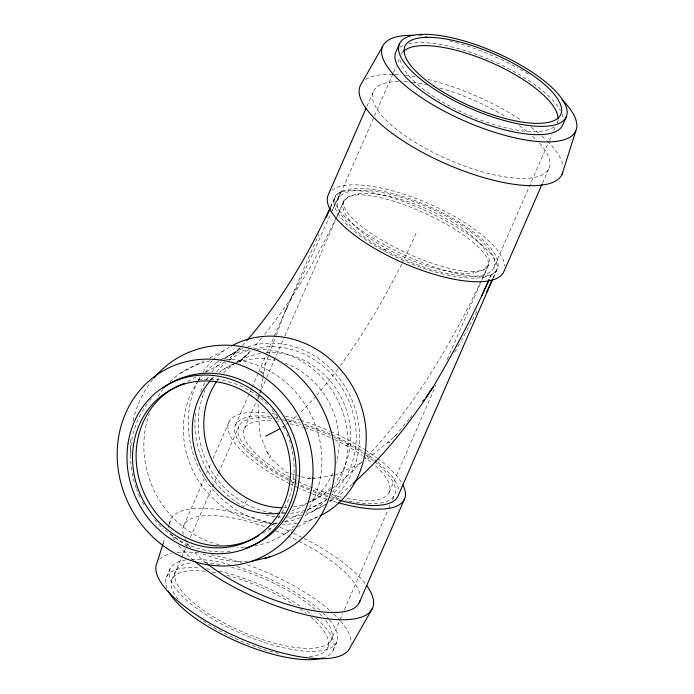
<?xml version="1.0" encoding="UTF-8"?>
<svg xmlns="http://www.w3.org/2000/svg" width="694" height="694" viewBox="0 0 694 694"><rect width="100%" height="100%" fill="white"/><g stroke="black" fill="none" stroke-linecap="round" stroke-linejoin="round"><path stroke-width="0.52" stroke-dasharray="3.47 2.6" d="M258.697 399.076L259.686 394.001M259.886 392.986L262.844 377.883M263.043 376.885L265.845 362.988L268.83 354.946M163.107 543.489L165.059 537.312M167.991 528.039L168.963 524.95M169.293 523.918L170.594 519.797M269.203 353.94L275.926 335.835M276.299 334.838L285.572 310.478L310.834 257.908L340.771 191.882L351.251 190.165L366.146 191.397L384.441 195.474A88.65 24.55 24.6 0 1 496.496 263.147A88.65 24.55 24.6 0 1 405.955 255.704A88.65 24.55 24.6 0 1 340.771 191.882L331.428 212.269M183.754 525.566L204.834 477.342M206.552 473.403L211.28 462.577M212.997 458.639L228.916 422.212M366.953 106.251L373.407 91.487M166.473 577.104L170.082 568.837M235.492 425.101L249.311 393.481M249.745 392.492L251.471 388.545M251.896 387.556L258.376 372.73M258.81 371.741L266.574 353.957M267.008 352.968L318.841 234.32M330.509 207.619L335.419 196.419M171.956 579.507L181.203 558.358M181.637 557.36L187.692 543.489M190.295 537.546L211.939 487.986M212.373 486.997L218.003 474.115M218.437 473.126L238.788 426.541M338.125 199.169L374.066 116.913M374.491 115.924L393.116 73.304M393.55 72.315L396.144 66.364M397.879 62.399L400.039 57.446M401.34 54.47L402.546 51.72M244.271 428.953L257.257 399.224M257.691 398.235L259.426 394.27M259.86 393.272L261.152 390.306M261.586 389.317L266.349 378.412M266.782 377.423L284.531 336.798M284.965 335.809L344.129 200.41L348.909 196.359L358.772 193.669A79.064 26.65 23.6 0 1 445.322 218.046A79.064 26.65 23.6 0 1 488.446 265.047L481.636 279.925M246.682 500.105L243.82 506.655A88.65 80.539 62.5 0 1 195.474 413.103M389.108 492.428L435.91 385.274M447.179 359.475L481.419 281.096M481.853 280.107L487.925 266.218A79.064 21.896 24.6 0 0 443.31 222.54A79.064 21.896 24.6 0 0 358.251 194.832L348.909 196.359L343.608 201.572L336.625 216.788M327.759 647.797L342.636 613.756M344.363 609.792L388.093 509.7M388.527 508.711L390.696 503.749M392.422 499.784L394.591 494.831M493.928 267.459A85.058 28.671 23.6 0 0 387.252 193.591A85.058 28.671 23.6 0 0 366.9 238.892A85.058 28.671 23.6 0 0 493.928 267.459L548.919 141.593M549.353 140.604L551.947 134.653M553.682 130.689L555.842 125.735M558.349 120.01L557.143 122.76A85.058 28.671 23.6 0 0 557.915 120.036M493.174 278.138L497.216 268.899A88.65 29.885 23.6 0 0 386.038 191.908A88.65 29.885 23.6 0 0 364.827 239.126A88.65 29.885 23.6 0 0 497.216 268.899M333.25 650.2L336.859 641.933M542.508 183.199L548.954 168.434M358.251 194.832L358.772 193.669M343.608 201.572A79.064 26.65 23.6 0 0 386.732 248.582A79.064 26.65 23.6 0 0 473.282 272.959L473.802 271.796L483.145 270.261L487.925 266.218M330.535 207.09L334.829 197.729M336.191 217.743C316.343 259.114 292.937 299.045 264.18 334.89M481.185 280.905C450.614 344.823 414.231 407.257 365.044 458.743M493.026 278.086L496.635 270.2M476.917 311.537L461.553 340.338M454.683 352.153L461.05 341.266M285.572 310.478L287.628 307.459L287.377 306.835M265.845 362.988L264.614 364.645L265.247 365.66M409.148 418.872L394.964 436.405L365.096 461.024M261.638 338.03L253.397 347.59M409.833 418.031L411.88 415.524M242.397 345.525L245.962 341.561M250.499 350.808L238.805 362.615L249.163 352.769L240.749 359.657L236.246 362.502M488.446 265.047L483.145 270.261L473.282 272.959M240.263 347.902L230.139 357.774L240.289 348.102M300.355 476.474L286.24 472.336L269.463 457.389L271.016 455.88L266.878 451.725L259.782 433.811L257.96 402.962M301.361 476.769L308.422 478.834L309.966 477.325M362.025 461.684L344.172 478.834L332.842 488.108M352.274 484.247L336.711 497.294L328.843 502.265M396.187 434.739L394.175 436.63M240.15 347.789L235.266 351.789L222.748 359.188M235.344 363.075L222.47 370.084M331.229 489.435L320.055 496.488L309.854 501.814M383.183 250.43L386.732 248.582M180.457 373.181L204.062 360.871M209.727 357.922L224.839 350.045M217.231 362.068L219.07 361.106M187.71 381.483L197.27 376.495M205.875 372.01L224.995 362.051M228.82 360.056L230.729 359.058M345.985 445.418L349.533 443.57M262.558 533.183L273.072 527.7M284.54 521.715L302.705 512.25M307.485 509.76L323.734 501.285M314.165 510.307L325.356 504.477M285.251 533.434L292.799 529.496M297.526 527.041L319.249 515.72M335.046 475.243L361.453 462.924M312.196 478.496L332.938 475.555M308.422 478.834L311.25 478.574M311.988 477.689L315.024 478.235M263.911 372.487L259.409 371.082L263.625 373.91M387.599 442.156L389.759 442.841L388.727 441.202M266.878 451.725L269.463 457.389M416.027 233.314A186.886 46.134 -61.2 0 1 402.121 263.104M401.661 264.05A186.886 46.134 -61.2 0 1 338.559 368.072M337.943 368.896A186.886 46.134 -61.2 0 1 333.051 375.341L320.402 390.991A186.886 46.134 -61.2 0 1 316.759 395.198M316.039 396.022A186.886 46.134 -61.2 0 1 299.669 413.043M296.668 415.801A186.886 46.134 -61.2 0 1 289.172 422.134M288.366 422.759A186.886 46.134 -61.2 0 1 285.989 424.546M285.069 425.205A186.886 46.134 -61.2 0 1 281.469 427.651M300.224 517.767A88.65 80.539 62.5 0 1 285 522.088M277.574 522.981A88.65 80.539 62.5 0 1 274.39 523.137M269.038 523.103A88.65 80.539 62.5 0 1 193.895 472.683A88.65 80.539 62.5 0 1 197.191 382.394M197.799 381.5A88.65 80.539 62.5 0 1 201.65 376.374M205.155 372.392A88.65 80.539 62.5 0 1 218.974 360.915M219.859 360.351A88.65 80.539 62.5 0 1 249.562 349.819M257.006 349.238A88.65 80.539 62.5 0 1 336.972 398.677A88.65 80.539 62.5 0 1 332.348 492.636M326.961 499.203A88.65 80.539 62.5 0 1 304.102 516.076M284.991 512.406A79.064 71.838 62.5 0 1 280.818 513.126M211.34 379.67A79.064 71.838 62.5 0 1 213.552 377.397M219.104 372.539A79.064 71.838 62.5 0 1 232.49 364.454M237.339 362.494A79.064 71.838 62.5 0 1 275.015 360.247M285.008 363.179A79.064 71.838 62.5 0 1 336.547 462.404M332.816 473.135A79.064 71.838 62.5 0 1 309.776 501.701M305.412 504.529A79.064 71.838 62.5 0 1 292.087 510.55M473.802 271.796A79.064 21.896 24.6 0 1 388.744 244.088A79.064 21.896 24.6 0 1 344.129 200.41M375.619 465.943A79.064 26.65 23.6 0 1 345.638 498.092M341.457 497.156A79.064 26.65 23.6 0 1 296.893 480.89M295.922 480.413A79.064 26.65 23.6 0 1 244.557 438.33A79.064 26.65 23.6 0 1 273.21 421.05M275.145 421.241A79.064 26.65 23.6 0 1 280.22 421.909M289.945 423.765A79.064 26.65 23.6 0 1 303.252 427.304M304.302 427.634A79.064 26.65 23.6 0 1 333.536 439.068M334.525 439.536A79.064 26.65 23.6 0 1 362.355 455.498M363.274 456.149A79.064 26.65 23.6 0 1 371.88 462.69M339.574 500.348A88.65 29.885 23.6 0 1 310.244 490.406M309.264 490.007A88.65 29.885 23.6 0 1 299.661 485.791M293.944 483.067A88.65 29.885 23.6 0 1 235.57 434.947A88.65 29.885 23.6 0 1 270.842 416.547M274.893 417.077A88.65 29.885 23.6 0 1 278.034 417.571M286.7 419.289A88.65 29.885 23.6 0 1 300.094 422.802M304.328 424.112A88.65 29.885 23.6 0 1 330.847 434.279M331.801 434.704A88.65 29.885 23.6 0 1 363.604 451.994M364.48 452.566A88.65 29.885 23.6 0 1 377.475 462.039M378.273 462.69A88.65 29.885 23.6 0 1 398.712 490.259M337.015 502.343A95.841 32.306 23.6 0 1 329.737 500.131M326.614 499.107A95.841 32.306 23.6 0 1 312.482 493.928M311.467 493.529A95.841 32.306 23.6 0 1 299.487 488.385M298.498 487.934A95.841 32.306 23.6 0 1 290.647 484.16M289.676 483.675A95.841 32.306 23.6 0 1 228.734 432.076A95.841 32.306 23.6 0 1 267.979 413.069M272.152 413.633A95.841 32.306 23.6 0 1 275.379 414.162M285.243 416.148A95.841 32.306 23.6 0 1 299.478 419.948M300.519 420.26A95.841 32.306 23.6 0 1 329.928 431.217M330.917 431.651A95.841 32.306 23.6 0 1 364.315 449.304M365.209 449.868A95.841 32.306 23.6 0 1 376.668 457.71M377.571 458.378A95.841 32.306 23.6 0 1 401.835 483.093M311.042 617.339A85.058 28.671 23.6 0 1 306.609 656.628M278.632 653.375A85.058 28.671 23.6 0 1 200.731 619.23M178.237 599.399A85.058 28.671 23.6 0 1 206.049 571.318M212.295 572.203A85.058 28.671 23.6 0 1 216.649 572.992M226.912 575.335A85.058 28.671 23.6 0 1 294.022 604.752M299.921 608.725A85.058 28.671 23.6 0 1 306.184 613.349M325.694 620.384A85.058 28.671 23.6 0 1 296.199 647.58A85.058 28.671 23.6 0 1 195.049 604.006A85.058 28.671 23.6 0 1 191.882 562.739M204.374 562.565A85.058 28.671 23.6 0 1 220.258 564.725M231.518 567.328A85.058 28.671 23.6 0 1 315.406 609.722M319.379 613.401A85.058 28.671 23.6 0 1 322.432 616.55M206.326 562.99A95.841 32.306 23.6 0 1 193.834 551.461M190.581 547.661A95.841 32.306 23.6 0 1 186.964 542.587M186.391 541.641A95.841 32.306 23.6 0 1 184.925 538.865M183.32 534.51A95.841 32.306 23.6 0 1 266.617 527.353M267.624 527.718A95.841 32.306 23.6 0 1 271.684 529.218M275.744 530.797A95.841 32.306 23.6 0 1 286.752 535.447M287.741 535.889A95.841 32.306 23.6 0 1 297.579 540.565M298.55 541.051A95.841 32.306 23.6 0 1 360.177 595.747M374.691 461.718A85.058 28.671 23.6 0 1 353.177 501.953M352.092 501.762A85.058 28.671 23.6 0 1 345.465 500.409M339.635 499.003A85.058 28.671 23.6 0 1 331.593 496.731M327.533 495.455A85.058 28.671 23.6 0 1 310.773 489.313M309.793 488.906A85.058 28.671 23.6 0 1 298.212 483.779M297.249 483.319A85.058 28.671 23.6 0 1 289.71 479.545M288.791 479.068A85.058 28.671 23.6 0 1 238.285 434.019A85.058 28.671 23.6 0 1 274.911 418.612M275.952 418.751A85.058 28.671 23.6 0 1 281.287 419.618M282.38 419.818A85.058 28.671 23.6 0 1 286.796 420.72M287.915 420.963A85.058 28.671 23.6 0 1 300.762 424.338M305.846 425.916A85.058 28.671 23.6 0 1 330.361 435.381M334.204 437.151A85.058 28.671 23.6 0 1 363.378 453.451M365.816 455.108A85.058 28.671 23.6 0 1 373.858 461.059M329.65 620.037A91.044 30.692 23.6 0 1 300.728 650.738A91.044 30.692 23.6 0 1 191.544 604.405A91.044 30.692 23.6 0 1 187.545 559.728M191.362 559.425A91.044 30.692 23.6 0 1 229.61 564.56M236.793 566.582A91.044 30.692 23.6 0 1 320.602 610.772M323.022 613.01A91.044 30.692 23.6 0 1 328.999 619.274M316.247 618.38A91.044 30.692 23.6 0 1 323.604 657.678M166.942 588.26A91.044 30.692 23.6 0 1 199.794 568.013M206.543 568.802A91.044 30.692 23.6 0 1 212.702 569.817M219.061 571.127A91.044 30.692 23.6 0 1 300.806 606.547M307.086 610.998A91.044 30.692 23.6 0 1 312.291 615.031M159.646 559.191A105.419 35.541 23.6 0 1 171.409 553.482M177.135 552.519A105.419 35.541 23.6 0 1 199.464 552.945M211.141 554.766A105.419 35.541 23.6 0 1 242.553 563.12M247.42 564.795A105.419 35.541 23.6 0 1 332.044 612.386M333.779 613.99A105.419 35.541 23.6 0 1 340.017 620.41M340.702 621.199A105.419 35.541 23.6 0 1 351.103 643.104M193.904 560.665A110.216 37.155 23.6 0 1 178.211 544.92M174.567 539.837A110.216 37.155 23.6 0 1 172.008 535.23M169.466 524.603A110.216 37.155 23.6 0 1 270.964 523.718M271.961 524.091A110.216 37.155 23.6 0 1 275.943 525.636M279.908 527.24A110.216 37.155 23.6 0 1 292.573 532.766M293.545 533.218A110.216 37.155 23.6 0 1 303.139 537.876M304.076 538.362A110.216 37.155 23.6 0 1 366.571 585.406M305.62 510.168A85.058 77.277 62.5 0 1 289.866 513.343M285.572 513.595A85.058 77.277 62.5 0 1 280.437 513.569M272.135 512.771A85.058 77.277 62.5 0 1 205.025 390.418M210.377 380.303A85.058 77.277 62.5 0 1 212.685 376.851M216.467 371.967A85.058 77.277 62.5 0 1 225.628 362.893M229.003 360.281A85.058 77.277 62.5 0 1 248.851 350.175M253.969 348.735A85.058 77.277 62.5 0 1 345.551 394.062A85.058 77.277 62.5 0 1 331.281 495.343M327.169 498.786A85.058 77.277 62.5 0 1 306.627 509.838M198.172 379.896A85.058 77.277 62.5 0 1 269.194 406.415M272.005 409.573A85.058 77.277 62.5 0 1 278.962 418.89M283.273 426.177A85.058 77.277 62.5 0 1 285.182 429.985M286.917 433.871A85.058 77.277 62.5 0 1 288.825 438.782M289.172 439.77A85.058 77.277 62.5 0 1 276.542 519.953M273.731 523.181A85.058 77.277 62.5 0 1 271.484 525.505M247.879 561.194A110.216 100.136 62.5 0 1 201.893 553.5M187.597 546.256A110.216 100.136 62.5 0 1 170.108 533.287M130.949 455.169A110.216 100.136 62.5 0 1 130.698 437.767M133.092 420.85A110.216 100.136 62.5 0 1 153.227 378.95M294.959 525.618A95.841 87.071 62.5 0 1 254.759 545.987M244.331 547.219A95.841 87.071 62.5 0 1 236.992 547.297M219.018 544.764A95.841 87.071 62.5 0 1 149.496 413.494M158.032 396.309A95.841 87.071 62.5 0 1 162.96 389.455M169.978 381.726A95.841 87.071 62.5 0 1 209.918 360.828M225.55 359.275A95.841 87.071 62.5 0 1 310.27 413.451A95.841 87.071 62.5 0 1 305.273 513.82M230.261 551.435A91.044 82.716 62.5 0 1 227.138 551.713M224.023 551.86A91.044 82.716 62.5 0 1 162.726 528.143M161.173 526.694A91.044 82.716 62.5 0 1 153.122 518.019M143.91 504.729A91.044 82.716 62.5 0 1 142.322 501.883M139.876 497.017A91.044 82.716 62.5 0 1 136.544 489.027M136.18 488.021A91.044 82.716 62.5 0 1 149.323 401.132M149.982 400.334A91.044 82.716 62.5 0 1 151.344 398.772M318.312 516.744A95.841 87.071 62.5 0 1 301.196 522.443M297.067 523.207A95.841 87.071 62.5 0 1 282.432 524.187M277.123 523.909A95.841 87.071 62.5 0 1 272.863 523.441M271.805 523.293A95.841 87.071 62.5 0 1 198.154 380.572M198.649 379.618A95.841 87.071 62.5 0 1 200.202 376.816M203.004 372.279A95.841 87.071 62.5 0 1 212.147 360.819M212.876 360.065A95.841 87.071 62.5 0 1 229.402 347.147M301.76 514.983A88.65 80.539 62.5 0 1 286.986 517.082M280.576 517.091A88.65 80.539 62.5 0 1 276.247 516.796M275.162 516.683A88.65 80.539 62.5 0 1 264.44 514.766M200.792 391.607A88.65 80.539 62.5 0 1 205.875 380.989M206.422 380.043A88.65 80.539 62.5 0 1 208.729 376.374M211.87 372.019A88.65 80.539 62.5 0 1 221.282 361.912M224.535 359.171A88.65 80.539 62.5 0 1 242.709 348.588M247.645 346.8A88.65 80.539 62.5 0 1 348.509 392.657A88.65 80.539 62.5 0 1 329.103 501.823M325.703 504.295A88.65 80.539 62.5 0 1 306.826 513.551M308.518 502.742A79.064 71.838 62.5 0 1 293.406 506.95M287.09 507.626A79.064 71.838 62.5 0 1 284.982 507.722M216.918 381.041A79.064 71.838 62.5 0 1 218.81 378.473M223.607 372.886A79.064 71.838 62.5 0 1 234.008 364.064M234.867 363.491A79.064 71.838 62.5 0 1 261.065 353.393M266.322 352.786A79.064 71.838 62.5 0 1 340.702 396.517A79.064 71.838 62.5 0 1 335.011 482.703M330.865 487.457A79.064 71.838 62.5 0 1 309.481 502.335M331.888 190.303A95.841 32.306 23.6 0 1 429.265 203.845A95.841 32.306 23.6 0 1 504.772 266.071M554.185 126.568A85.058 28.671 23.6 0 1 468.771 115.334A85.058 28.671 23.6 0 1 400.542 60.239M539.576 143.311A95.841 32.306 23.6 0 1 510.316 177.629A95.841 32.306 23.6 0 1 392.422 125.961A95.841 32.306 23.6 0 1 398.556 81.502M403.934 81.606A95.841 32.306 23.6 0 1 408.471 81.918M412.47 82.334A95.841 32.306 23.6 0 1 427.634 84.954M439.823 88.008A95.841 32.306 23.6 0 1 506.091 116.896M519.338 125.649A95.841 32.306 23.6 0 1 528.828 133.014M532.61 136.328A95.841 32.306 23.6 0 1 535.889 139.442M399.918 47.305A91.044 30.692 23.6 0 1 404.541 44.928M408.627 43.739A91.044 30.692 23.6 0 1 491.82 60.621A91.044 30.692 23.6 0 1 560.318 110.225M562.157 114.007A91.044 30.692 23.6 0 1 563.476 118.995M418.89 35.585A105.419 35.541 23.6 0 1 427.278 36.444M449.573 40.816A105.419 35.541 23.6 0 1 518.297 68.255M520.222 69.331A105.419 35.541 23.6 0 1 528.724 74.301M365.617 79.628A110.216 37.155 23.6 0 1 393.654 74.284M394.782 74.327A110.216 37.155 23.6 0 1 400.568 74.709M405.539 75.238A110.216 37.155 23.6 0 1 415.047 76.696M427.877 79.42A110.216 37.155 23.6 0 1 521.463 120.435M531.24 127.34A110.216 37.155 23.6 0 1 538.813 133.335M541.875 135.972A110.216 37.155 23.6 0 1 546.69 140.466M547.497 141.255A110.216 37.155 23.6 0 1 563.086 166.178M491.283 274.737L489.53 278.606L491.283 274.737"/><path stroke-width="1.04" d="M433.013 387.495L433.082 387.044C453.659 352.266 472.735 316.542 489.096 279.569L481.662 295.982M163.107 543.489L156.922 563.06A105.419 35.541 23.6 0 0 238.909 637.803A105.419 35.541 23.6 0 0 350.028 647.702L372.478 608.282M562.123 174.203L575.794 130.94M366.094 108.221L328.253 194.841A95.841 32.306 23.6 0 0 402.789 262.783A95.841 32.306 23.6 0 0 503.801 271.788L542.075 184.179M399.466 43.8L395.858 52.067A91.044 30.692 23.6 0 0 466.663 116.618A91.044 30.692 23.6 0 0 562.626 125.163L566.243 116.896A91.044 30.692 23.6 0 0 452.054 37.832A91.044 30.692 23.6 0 0 430.263 86.325A91.044 30.692 23.6 0 0 566.243 116.896M326.189 217.508L330.084 208.608M492.74 279.127L397.879 496.271A88.65 29.885 23.6 0 1 339.574 500.348M359.31 602.513L404.463 499.159M330.101 208.027C307.902 255.409 281.113 301.187 246.682 340.771M486.702 291.888L492.575 279.075M382.689 46.298L360.238 85.718A110.216 37.155 23.6 0 0 448.584 164.99A110.216 37.155 23.6 0 0 562.782 172.381M433.082 387.044L425.943 397.185M432.501 388.25C409.824 422.941 384.06 455.837 353.046 483.501M422.811 401.349L424.06 399.683M265.698 436.188L276.351 430.636A186.886 46.134 -61.2 0 0 279.717 428.736M250.282 561.715A105.419 95.781 62.5 0 0 276.637 387.46A105.419 95.781 62.5 0 0 118.37 438.513A105.419 95.781 62.5 0 0 250.282 561.715L269.636 556.961M279.769 513.256A79.064 71.838 62.5 0 1 202.24 469.855A79.064 71.838 62.5 0 1 209.926 381.24M402.85 484.95A95.841 32.306 23.6 0 1 338.047 502.638M359.934 600.744A95.841 32.306 23.6 0 1 300.632 608.022A95.841 32.306 23.6 0 1 207.168 563.667M366.571 585.406A110.216 37.155 23.6 0 1 324.575 618.415A110.216 37.155 23.6 0 1 194.702 561.333M322.606 657.981A91.044 30.692 23.6 0 1 238.285 642.08A91.044 30.692 23.6 0 1 168.252 591.08M258.94 535.412A85.058 77.277 62.5 0 1 145.445 496.054A85.058 77.277 62.5 0 1 184.708 383.244M153.903 378.135A110.216 100.136 62.5 0 1 317.444 399.623A110.216 100.136 62.5 0 1 264.614 558.427M162.812 388.232A91.044 82.716 62.5 0 1 288.609 424.641A91.044 82.716 62.5 0 1 245.485 548.191M231.293 346.072A95.841 87.071 62.5 0 1 354.33 389.698A95.841 87.071 62.5 0 1 320.281 515.798M281.816 507.739A79.064 71.838 62.5 0 1 213.509 463.332A79.064 71.838 62.5 0 1 216.32 381.926M403.544 51.356A85.058 28.671 23.6 0 1 490.996 62.46A85.058 28.671 23.6 0 1 558.011 119.056M562.027 99.65A105.419 35.541 23.6 0 1 536.011 141.35A105.419 35.541 23.6 0 1 403.431 84.061A105.419 35.541 23.6 0 1 413.156 35.325M128.008 443.648A91.044 82.716 62.5 0 0 241.937 550.038A91.044 82.716 62.5 0 0 264.7 399.553A91.044 82.716 62.5 0 0 128.008 443.648M133.5 445.01A85.058 77.277 62.5 0 0 239.933 544.408A85.058 77.277 62.5 0 0 261.204 403.821A85.058 77.277 62.5 0 0 133.5 445.01M433.724 85.926A85.058 28.671 23.6 0 0 560.752 114.493A85.058 28.671 23.6 0 0 454.076 40.625A85.058 28.671 23.6 0 0 433.724 85.926"/></g></svg>
